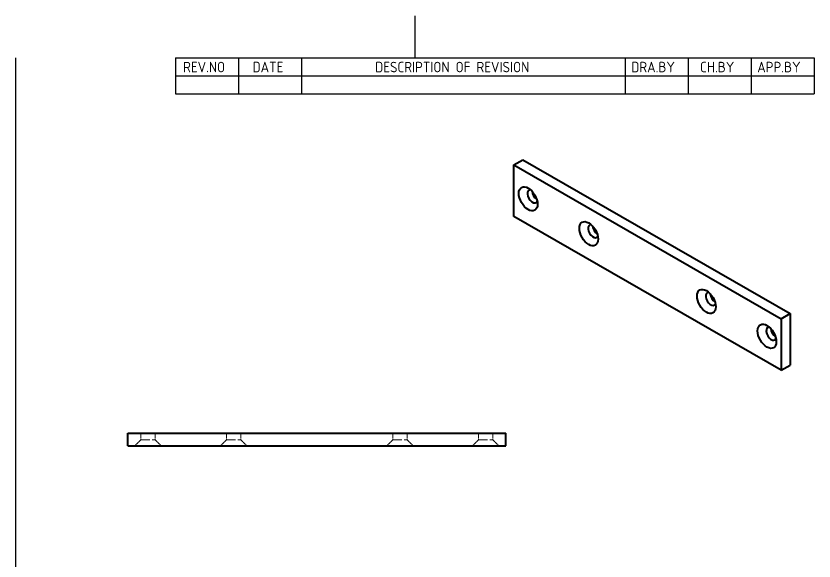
# Model space of a CAD drawing. Header units: millimetres. Extents: x 0 to 210, y 0 to 297.
# Drawn here: x 10 to 200, y 167.2 to 297 of the extents above; entities that cross this region are included whole.
import ezdxf

# ---------------------------------------------------------------- set-up
doc = ezdxf.new("R2010")
doc.units = ezdxf.units.MM
doc.linetypes.add('DASHED', pattern=[0.2067, 0.1654, -0.0413])
doc.layers.get('0').update_dxf_attribs({"color": 3, "lineweight": 25})
for name, color, linetype, lineweight in [('가려진 것(ISO)', 2, 'DASHED', 18), ('가시적인 것(ISO)', 3, 'Continuous', 40), ('경계(ISO)', 7, 'Continuous', 25), ('기호(ISO)', 5, 'Continuous', 25)]:
    doc.layers.add(name, color=color, linetype=linetype, lineweight=lineweight)
doc.styles.add('ISO ProportionalPSTEK', font='isocp.shx')

# ---------------------------------------------------------------- blocks, each defined once
blk = doc.blocks.new('경계 Default Border')
at = {"layer": '경계(ISO)', "flags": 128}
for points in [[(105, 297.0000076293945), (105, 287.0000076293945)], [(10, 10), (10, 287.0000076293945)]]:
    blk.add_lwpolyline(points, dxfattribs=at)
blk = doc.blocks.new('리비전 내역')
at = {"layer": '기호(ISO)'}
for p, q in [((48.00000000000001, 287.0000076293945), (200, 287.0000076293945)), ((48.00000000000001, 287.0000076293945), (48.00000000000001, 282.7200076293945)), ((63.00000000000001, 287.0000076293945), (63.00000000000001, 282.7200076293945)), ((78, 287.0000076293945), (78, 282.7200076293945)), ((155, 287.0000076293945), (155, 282.7200076293945)), ((170, 287.0000076293945), (170, 282.7200076293945)), ((185, 287.0000076293945), (185, 282.7200076293945)), ((200, 287.0000076293945), (200, 282.7200076293945)), ((48.00000000000001, 282.7200076293945), (200, 282.7200076293945)), ((48.00000000000001, 282.7200076293945), (48.00000000000001, 278.4400076293945)), ((63.00000000000001, 282.7200076293945), (63.00000000000001, 278.4400076293945)), ((78, 282.7200076293945), (78, 278.4400076293945)), ((155, 282.7200076293945), (155, 278.4400076293945)), ((170, 282.7200076293945), (170, 278.4400076293945)), ((185, 282.7200076293945), (185, 278.4400076293945)), ((200, 282.7200076293945), (200, 278.4400076293945)), ((48.00000000000001, 278.4400076293945), (200, 278.4400076293945))]:
    blk.add_line(p, q, dxfattribs=at)
at = {"layer": '기호(ISO)', "color": 2, "char_height": 2.5, "attachment_point": 7, "style": 'ISO ProportionalPSTEK'}
for s, insert in [('REV.NO', (49.7871163682308, 283.5831900503393)), ('DATE', (66.31423177283666, 283.5831900503393)), ('DESCRIPTION OF REVISION', (95.50702043336295, 283.5831900503393)), ('DRA.BY', (156.4757339553203, 283.5831900503393)), ('CH.BY', (172.8642915086116, 283.5831900503393)), ('APP.BY', (186.4777339604403, 283.5831900503393))]:
    blk.add_mtext(s, dxfattribs=dict(at, insert=insert))

msp = doc.modelspace()

# ---------------------------------------------------------------- linework, layer by layer
at = {"layer": '가려진 것(ISO)', "ltscale": 2.952179670333862}
for p, q in [((39.72462405908669, 197.6064939050252), (39.72462405908669, 196.0564939050252)), ((43.12462405908669, 197.6064939050252), (43.12462405908669, 196.0564939050252)), ((60.1246240590867, 197.6064939050252), (60.1246240590867, 196.0564939050252)), ((63.52462405908669, 197.6064939050252), (63.52462405908669, 196.0564939050252)), ((99.72462405908671, 197.6064939050252), (99.72462405908671, 196.0564939050252)), ((103.1246240590867, 197.6064939050252), (103.1246240590867, 196.0564939050252)), ((120.1246240590867, 197.6064939050252), (120.1246240590867, 196.0564939050252)), ((123.5246240590867, 197.6064939050252), (123.5246240590867, 196.0564939050252))]:
    msp.add_line(p, q, dxfattribs=at)
at = {"layer": '가려진 것(ISO)', "ltscale": 3.905689239501953}
for p, q in [((39.72462405908669, 196.0564939050252), (38.27462405908669, 194.6064939050252)), ((43.12462405908669, 196.0564939050252), (44.5746240590867, 194.6064939050252)), ((60.1246240590867, 196.0564939050252), (58.6746240590867, 194.6064939050252)), ((63.52462405908669, 196.0564939050252), (64.9746240590867, 194.6064939050252)), ((99.72462405908671, 196.0564939050252), (98.2746240590867, 194.6064939050252)), ((103.1246240590867, 196.0564939050252), (104.5746240590867, 194.6064939050252)), ((120.1246240590867, 196.0564939050252), (118.6746240590867, 194.6064939050252)), ((123.5246240590867, 196.0564939050252), (124.9746240590867, 194.6064939050252))]:
    msp.add_line(p, q, dxfattribs=at)
at = {"layer": '가려진 것(ISO)', "ltscale": 12.91898250579834}
for p, q in [((39.72462405908669, 196.0564939050252), (43.12462405908669, 196.0564939050252)), ((60.1246240590867, 196.0564939050252), (63.52462405908669, 196.0564939050252)), ((99.72462405908671, 196.0564939050252), (103.1246240590867, 196.0564939050252)), ((120.1246240590867, 196.0564939050252), (123.5246240590867, 196.0564939050252))]:
    msp.add_line(p, q, dxfattribs=at)
at = {"layer": '가시적인 것(ISO)'}
for p, q in [((128.5478036889583, 261.5364148728128), (130.6691240325177, 262.75800201419)), ((130.6691240325177, 262.75800201419), (194.3087343393164, 226.1103877728853)), ((128.5478036889583, 261.5364148728128), (192.1874139957571, 224.8888006315081)), ((128.5478036889583, 249.2732080001747), (128.5478036889583, 261.5364148728128)), ((192.1874139957571, 212.6255937588701), (128.5478036889583, 249.2732080001747)), ((192.1874139957571, 224.8888006315081), (194.3087343393164, 226.1103877728853)), ((194.3087343393164, 226.1103877728853), (194.3087343393164, 213.8471809002472)), ((192.1874139957571, 224.8888006315081), (192.1874139957571, 212.6255937588701)), ((192.1874139957571, 212.6255937588701), (194.3087343393164, 213.8471809002472)), ((36.62462405908671, 197.6064939050275), (126.6246240590867, 197.6064939050275)), ((36.6246240590867, 194.6064939050274), (36.62462405908671, 197.6064939050275)), ((126.6246240590867, 194.6064939050275), (126.6246240590867, 197.6064939050275)), ((36.6246240590867, 194.6064939050274), (126.6246240590867, 194.6064939050275))]:
    msp.add_line(p, q, dxfattribs=at)
for centre in [(131.9419162386542, 253.4502720102908), (146.366894574862, 245.1434794489284), (174.3683231098534, 229.0185291827544), (188.7933014460611, 220.711736621392)]:
    msp.add_ellipse(centre, major_axis=(1.571951466490876, -2.729737823857301), ratio=0.5780931159158106, dxfattribs=at)
for centre, major_axis, ratio, start_param, end_param in [((132.9672210713746, 254.0407057952898), (-0.8483547596934887, 1.473191841446798), 0.5780931159158107, 5.862202110877228, 9.84576115707172), ((134.0632365822136, 254.671859151668), (0.8483547596935777, -1.473191841446748), 0.5780931159158107, 4.000249136902564, 5.424528823866422), ((147.3921994075823, 245.7339132339274), (-0.8483547596934893, 1.473191841446798), 0.5780931159158107, 5.862202110877227, 9.84576115707172), ((148.4882149184213, 246.3650665903056), (0.8483547596935812, -1.473191841446754), 0.5780931159158107, 4.000249136902564, 5.424528823866408), ((175.3936279425737, 229.6089629677533), (-0.8483547596934877, 1.473191841446797), 0.5780931159158108, 5.862202110877228, 9.84576115707172), ((176.4896434534127, 230.2401163241316), (0.848354759693575, -1.473191841446744), 0.5780931159158106, 4.000249136902559, 5.424528823866408), ((189.8186062787815, 221.302170406391), (-0.8483547596934882, 1.473191841446797), 0.5780931159158106, 5.862202110877228, 9.84576115707172), ((190.9146217896205, 221.9333237627692), (0.8483547596935821, -1.473191841446756), 0.5780931159158108, 4.000249136902571, 5.424528823866408)]:
    msp.add_ellipse(centre, major_axis=major_axis, ratio=ratio, start_param=start_param, end_param=end_param, dxfattribs=at)

# ---------------------------------------------------------------- block references
msp.add_blockref('경계 Default Border', (0, 0))
at = {"layer": '기호(ISO)'}
msp.add_blockref('리비전 내역', (0, 0), dxfattribs=at)

doc.saveas('drawing.dxf')
